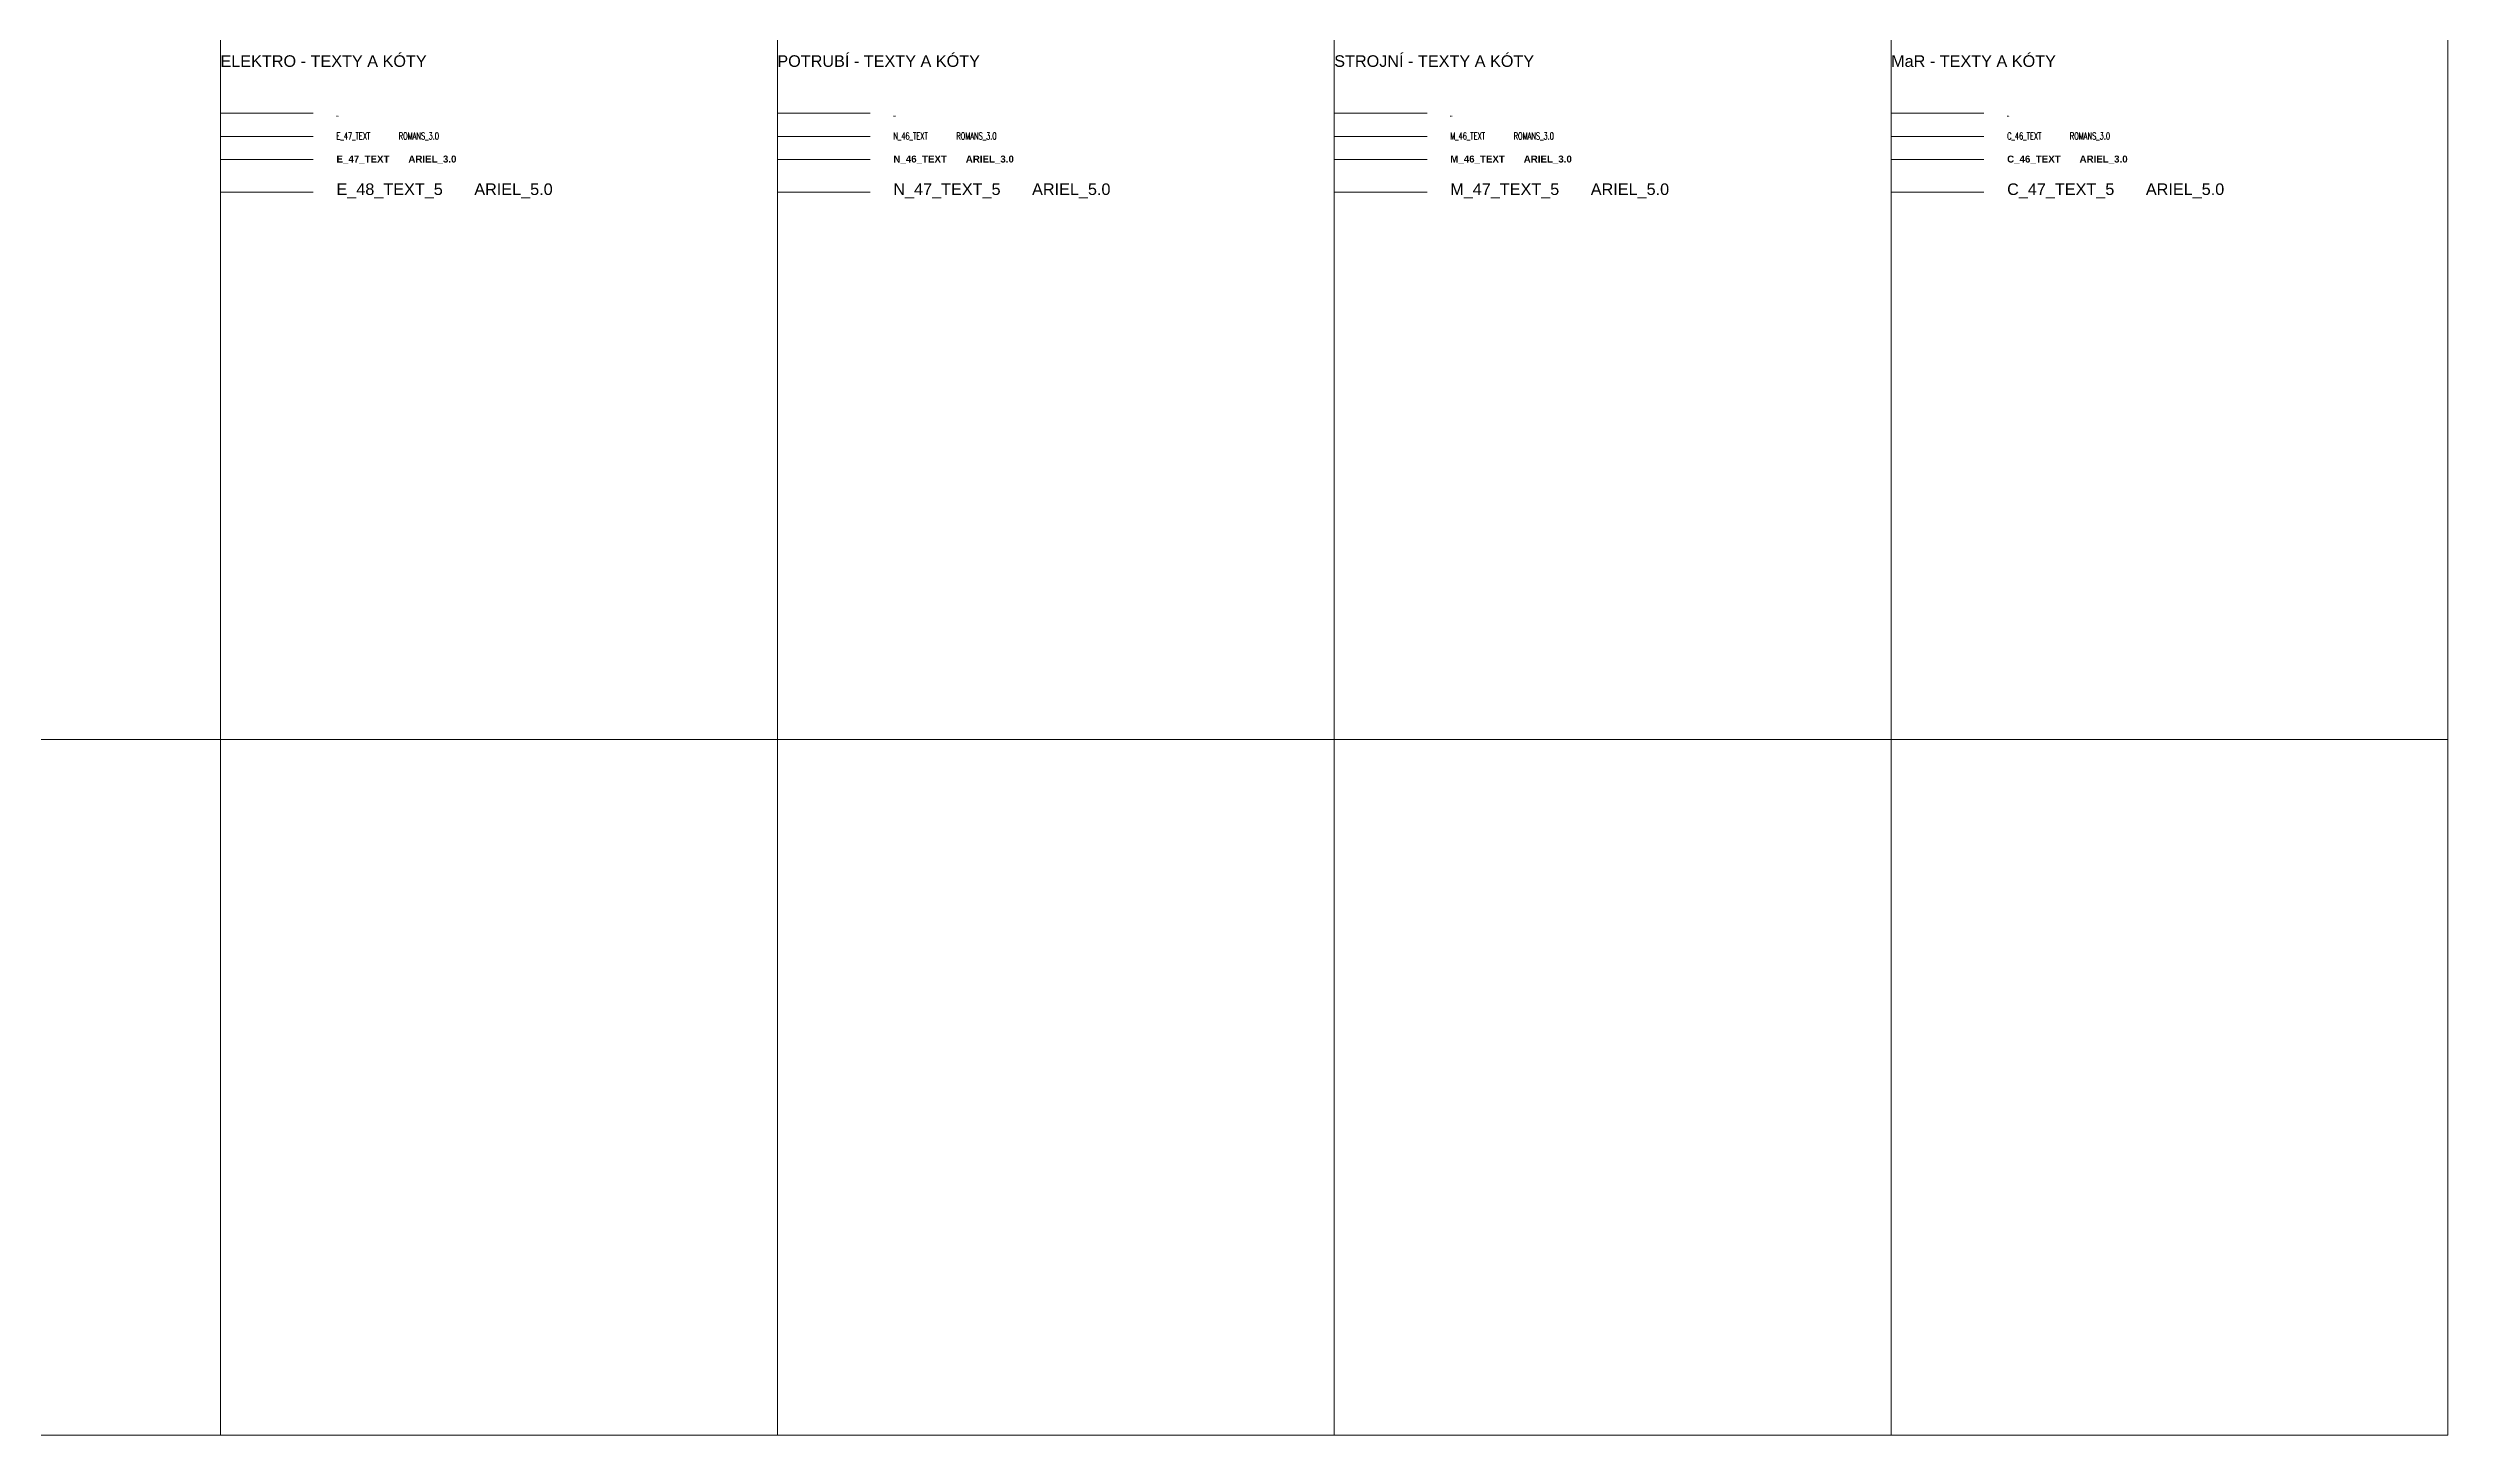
# Model space of a CAD drawing. Header units: millimetres. Extents: x -2000 to 108000, y 0 to 60000.
# Drawn here: x 56284 to 108000, y 0 to 29908 of the extents above; entities that cross this region are included whole.
import ezdxf

# ---------------------------------------------------------------- set-up
doc = ezdxf.new("R2010")
doc.units = ezdxf.units.MM
doc.header["$LTSCALE"] = 0.5
for name, color, linetype, lineweight in [('C_46_TEXT', 6, 'Continuous', 20), ('C_47_TEXT_5', 254, 'Continuous', 30), ('E_46_TEXT', 6, 'Continuous', 20), ('E_47_TEXT_5', 254, 'Continuous', 30), ('M_46_TEXT', 6, 'Continuous', 25), ('M_47_TEXT_5', 84, 'Continuous', 30), ('N_46_TEXT', 84, 'Continuous', 20), ('N_47_TEXT_5', 6, 'Continuous', 30)]:
    doc.layers.add(name, color=color, linetype=linetype, lineweight=lineweight)
for name, color, linetype, lineweight, plot in [('C_61_NETISKNOUT', 30, 'Continuous', 20, False), ('E_61_NETISKNOUT', 30, 'Continuous', 20, False), ('M_61_NETISKNOUT', 30, 'Continuous', 20, False), ('N_61_NETISKNOUT', 30, 'Continuous', 20, False), ('PID_61_NETISKNOUT', 30, 'Continuous', 20, False)]:
    doc.layers.add(name, color=color, linetype=linetype, lineweight=lineweight, plot=plot)
doc.styles.add('ARIAL_3.0', font='arialbd.ttf', dxfattribs={"height": 3})
doc.styles.add('ARIAL_5.0', font='arial.ttf', dxfattribs={"height": 5})
doc.styles.add('ROMANS_2.5', font='romans.shx', dxfattribs={"width": 0.7, "height": 2.5})
doc.styles.add('ROMANS_3.0', font='romans.shx', dxfattribs={"width": 0.7, "height": 3})

msp = doc.modelspace()

# ---------------------------------------------------------------- linework, layer by layer
at = {"layer": 'C_61_NETISKNOUT'}
for p, q in [((96000, 28500), (98000, 28500)), ((96000, 28000), (98000, 28000)), ((96000, 27500), (98000, 27500)), ((96000, 26800), (98000, 26800)), ((96000, 26800), (98000, 26800)), ((108000, 15000), (96000, 15000))]:
    msp.add_line(p, q, dxfattribs=at)
msp.add_lwpolyline([(96000, 0), (108000, 0), (108000, 60000), (96000, 60000)], close=True, dxfattribs=at)
at = {"layer": 'E_61_NETISKNOUT'}
for p, q in [((60000, 28500), (62000, 28500)), ((60000, 28000), (62000, 28000)), ((60000, 27500), (62000, 27500)), ((60000, 26800), (62000, 26800)), ((60000, 26800), (62000, 26800)), ((72000, 15000), (60000, 15000))]:
    msp.add_line(p, q, dxfattribs=at)
msp.add_lwpolyline([(60000, 0), (72000, 0), (72000, 60000), (60000, 60000)], close=True, dxfattribs=at)
at = {"layer": 'M_61_NETISKNOUT'}
for p, q in [((84000, 28500), (86000, 28500)), ((84000, 28000), (86000, 28000)), ((84000, 27500), (86000, 27500)), ((84000, 26800), (86000, 26800)), ((84000, 26800), (86000, 26800)), ((96000, 15000), (84000, 15000))]:
    msp.add_line(p, q, dxfattribs=at)
msp.add_lwpolyline([(84000, 0), (96000, 0), (96000, 60000), (84000, 60000)], close=True, dxfattribs=at)
at = {"layer": 'N_61_NETISKNOUT'}
for p, q in [((72000, 28500), (74000, 28500)), ((72000, 28000), (74000, 28000)), ((72000, 27500), (74000, 27500)), ((72000, 26800), (74000, 26800)), ((72000, 26800), (74000, 26800)), ((84000, 15000), (72000, 15000))]:
    msp.add_line(p, q, dxfattribs=at)
msp.add_lwpolyline([(72000, 0), (84000, 0), (84000, 60000), (72000, 60000)], close=True, dxfattribs=at)
at = {"layer": 'PID_61_NETISKNOUT'}
msp.add_line((60000, 15000), (48000, 15000), dxfattribs=at)
msp.add_lwpolyline([(48000, 0), (60000, 0), (60000, 60000), (48000, 60000)], close=True, dxfattribs=at)

# ---------------------------------------------------------------- texts
at = {"layer": 'C_46_TEXT', "width": 0.7}
for s, height, style, p in [('C_46_TEXT       ROMANS_2.5', 2.5, 'ROMANS_2.5', (98500, 28437.5)), ('C_46_TEXT       ROMANS_3.0', 150, 'ROMANS_3.0', (98500, 27937.5))]:
    msp.add_text(s, height=height, dxfattribs=dict(at, style=style)).set_placement(p)
at = {"layer": 'C_46_TEXT', "style": 'ARIAL_3.0'}
msp.add_text('C_46_TEXT       ARIEL_3.0', height=150, dxfattribs=at).set_placement((98500, 27437.5))
at = {"layer": 'C_47_TEXT_5', "style": 'ARIAL_5.0'}
for s, p in [('MaR - TEXTY A KÓTY', (96000, 29500)), ('C_47_TEXT_5       ARIEL_5.0', (98500, 26737.5))]:
    msp.add_text(s, height=250, dxfattribs=at).set_placement(p)
at = {"layer": 'E_46_TEXT', "width": 0.7}
for s, height, style, p in [('E_47_TEXT       ROMANS_2.5', 2.5, 'ROMANS_2.5', (62500, 28437.5)), ('E_47_TEXT       ROMANS_3.0', 150, 'ROMANS_3.0', (62500, 27937.5))]:
    msp.add_text(s, height=height, dxfattribs=dict(at, style=style)).set_placement(p)
at = {"layer": 'E_46_TEXT', "style": 'ARIAL_3.0'}
msp.add_text('E_47_TEXT       ARIEL_3.0', height=150, dxfattribs=at).set_placement((62500, 27437.5))
at = {"layer": 'E_47_TEXT_5', "style": 'ARIAL_5.0'}
for s, p in [('ELEKTRO - TEXTY A KÓTY', (60000, 29500)), ('E_48_TEXT_5       ARIEL_5.0', (62500, 26737.5))]:
    msp.add_text(s, height=250, dxfattribs=at).set_placement(p)
at = {"layer": 'M_46_TEXT', "width": 0.7}
for s, height, style, p in [('M_46_TEXT       ROMANS_2.5', 2.5, 'ROMANS_2.5', (86500, 28437.5)), ('M_46_TEXT       ROMANS_3.0', 150, 'ROMANS_3.0', (86500, 27937.5))]:
    msp.add_text(s, height=height, dxfattribs=dict(at, style=style)).set_placement(p)
at = {"layer": 'M_46_TEXT', "style": 'ARIAL_3.0'}
msp.add_text('M_46_TEXT       ARIEL_3.0', height=150, dxfattribs=at).set_placement((86500, 27437.5))
at = {"layer": 'M_47_TEXT_5', "style": 'ARIAL_5.0'}
msp.add_text('STROJNÍ - TEXTY A KÓTY', height=250, dxfattribs=at).set_placement((84000, 29500))
at = {"layer": 'N_46_TEXT', "width": 0.7}
for s, height, style, p in [('N_46_TEXT       ROMANS_2.5', 2.5, 'ROMANS_2.5', (74500, 28437.5)), ('N_46_TEXT       ROMANS_3.0', 150, 'ROMANS_3.0', (74500, 27937.5))]:
    msp.add_text(s, height=height, dxfattribs=dict(at, style=style)).set_placement(p)
at = {"layer": 'N_46_TEXT', "style": 'ARIAL_3.0'}
msp.add_text('N_46_TEXT       ARIEL_3.0', height=150, dxfattribs=at).set_placement((74500, 27437.5))
at = {"layer": 'N_47_TEXT_5', "style": 'ARIAL_5.0'}
for s, p in [('POTRUBÍ - TEXTY A KÓTY', (72000, 29500)), ('N_47_TEXT_5       ARIEL_5.0', (74500, 26737.5)), ('M_47_TEXT_5       ARIEL_5.0', (86500, 26737.5))]:
    msp.add_text(s, height=250, dxfattribs=at).set_placement(p)

doc.saveas('drawing.dxf')
